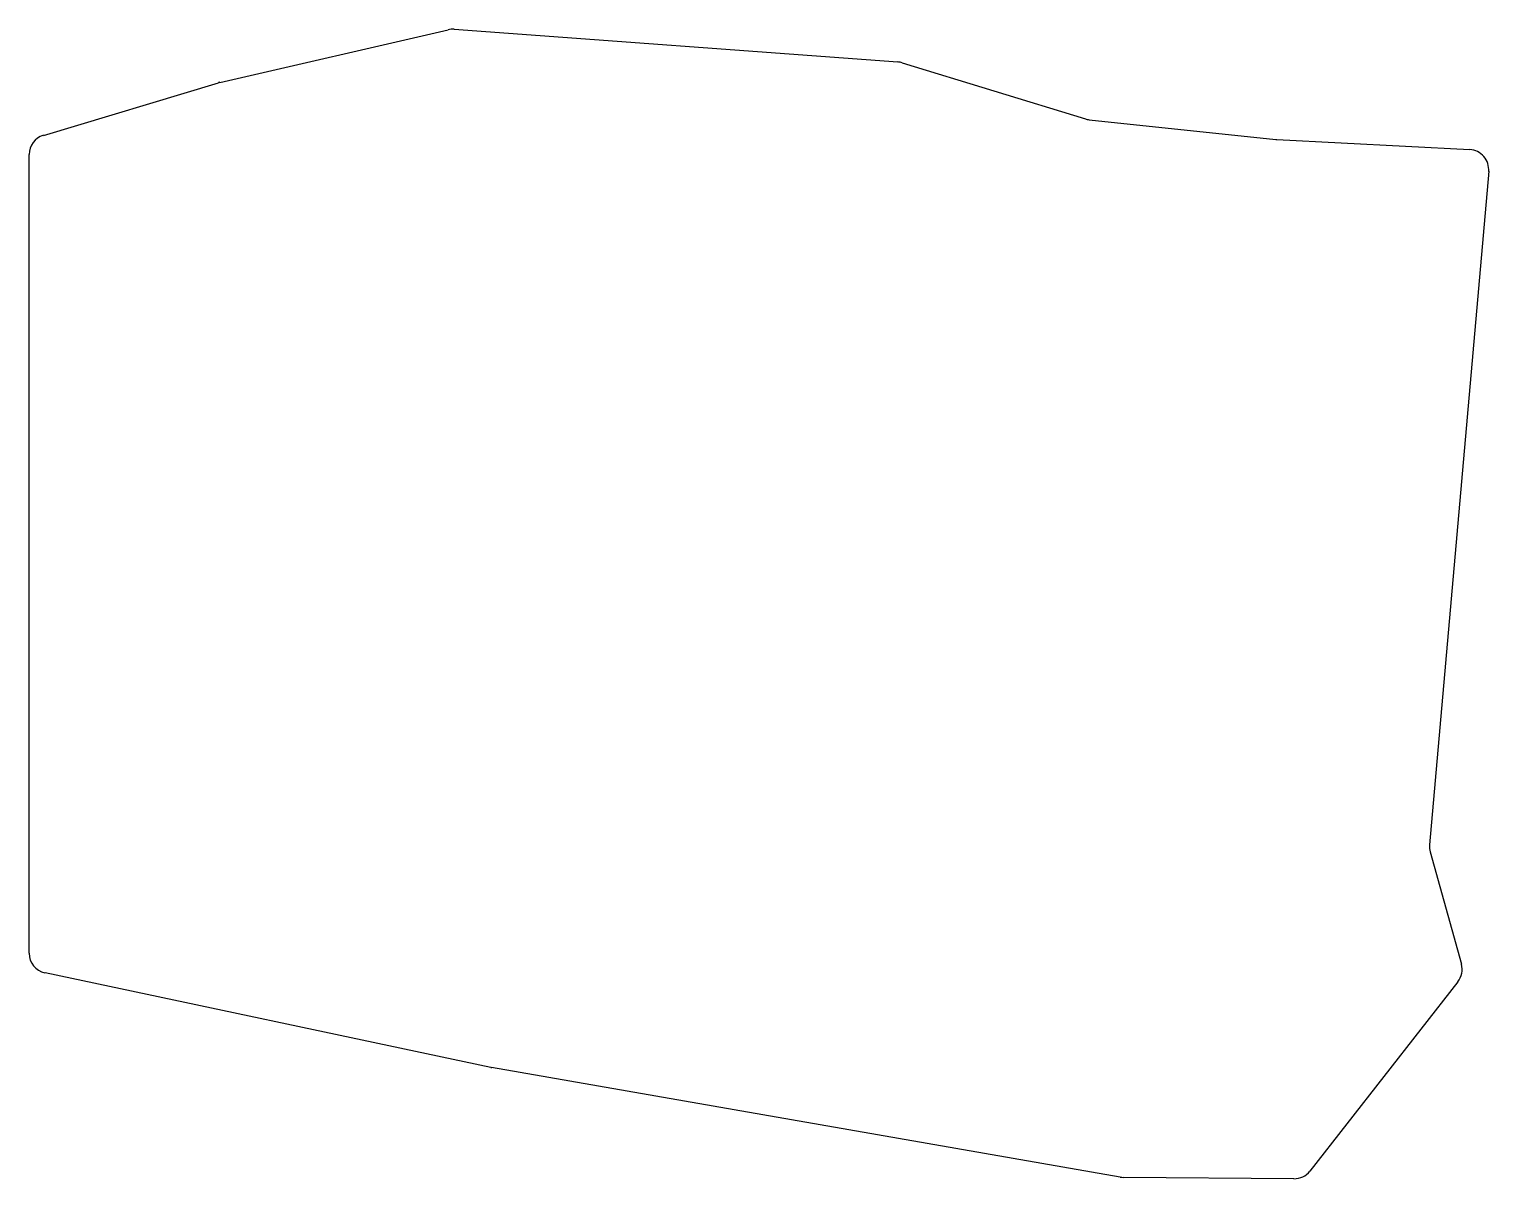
# Model space of a CAD drawing. Header units: millimetres. Extents: x -13 to 133, y -34 to 81.
import ezdxf

# ---------------------------------------------------------------- set-up
doc = ezdxf.new("R2010")
doc.units = ezdxf.units.MM

msp = doc.modelspace()

# ---------------------------------------------------------------- linework, layer by layer
for p, q in [((6.04, 75.75), (28.91, 81.02)), ((29.51, 81.07), (73.92, 77.8)), ((74.36, 77.71), (92.69, 72.09)), ((-11.6, 70.45), (5.91, 75.72)), ((93.06, 72.01), (111.74, 70.04)), ((111.84, 70.03), (131.17, 69.02)), ((-13.03, -11.4), (-13.03, 68.54)), ((133.06, 66.85), (127.13, -0.55)), ((127.2, -1.26), (130.32, -12.48)), ((33.19, -22.83), (-11.44, -13.36)), ((129.97, -14.25), (115.16, -33.2)), ((96.18, -33.8), (33.26, -22.84)), ((113.56, -33.97), (96.5, -33.83))]:
    msp.add_line(p, q)
for centre, start, end in [((29.36, 79.07), 85.7888, 102.9638), ((73.77, 75.8), 72.9283, 85.7888), ((6.49, 73.81), 102.9638, 106.7407), ((93.27, 74), 252.9283, 263.9872), ((-11.03, 68.54), 106.7407, 180), ((111.95, 72.03), 263.9872, 267), ((131.06, 67.02), 354.9765, 87), ((129.12, -0.73), 174.9765, 195.5398), ((-11.03, -11.4), 180, 258.0224), ((128.39, -13.02), 322, 15.5398), ((33.61, -20.87), 258.0224, 260.118), ((113.58, -31.97), 269.5314, 322), ((96.52, -31.83), 260.118, 269.5314)]:
    msp.add_arc(centre, 2, start, end)

doc.saveas('drawing.dxf')
